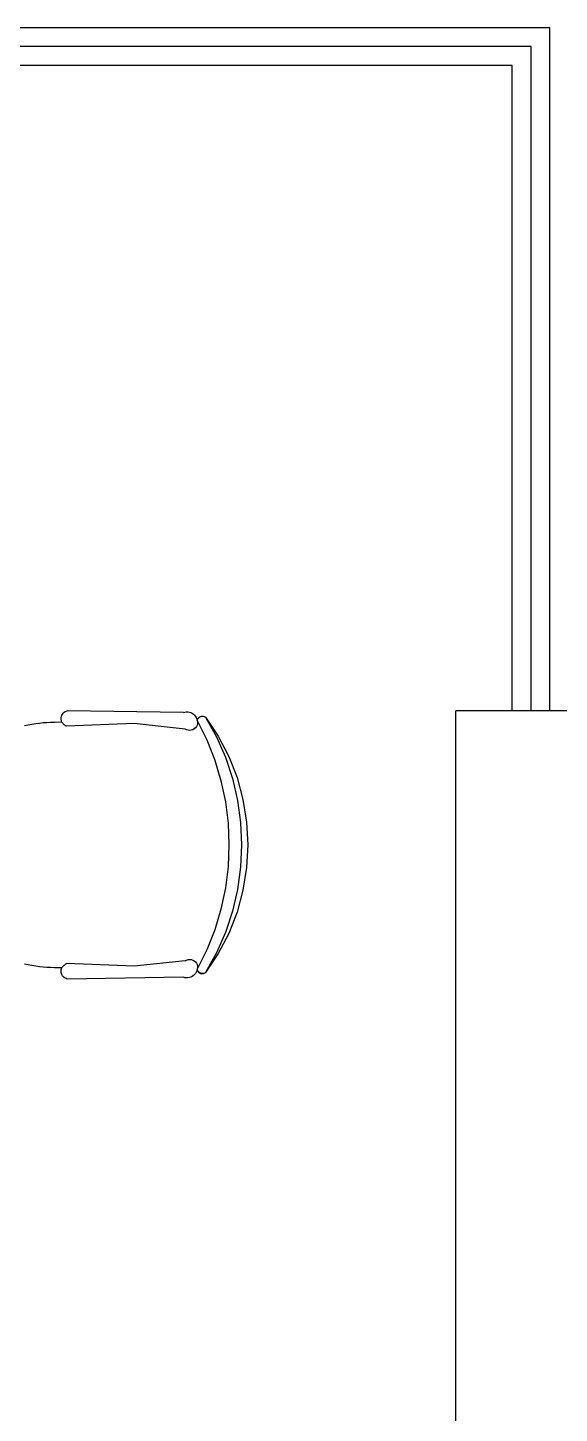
# Model space of a CAD drawing. Header units: centimetres. Extents: x 1966 to 8787, y 7398 to 12383.
# Drawn here: x 8188.6 to 8301.5, y 9256.6 to 9550.7 of the extents above; entities that cross this region are included whole.
import ezdxf

# ---------------------------------------------------------------- set-up
doc = ezdxf.new("R2010")
doc.units = ezdxf.units.CM

msp = doc.modelspace()

# ---------------------------------------------------------------- linework, layer by layer
for p, q in [((8299.51, 9550.73), (8118.96, 9550.73)), ((8299.51, 9405.73), (8299.51, 9550.73)), ((8295.51, 9546.73), (8118.96, 9546.73)), ((8295.51, 9405.73), (8295.51, 9546.73)), ((8291.51, 9542.73), (8118.96, 9542.73)), ((8291.51, 9405.73), (8291.51, 9542.73)), ((8195.67, 9404.06), (8195.69, 9404.32)), ((8195.69, 9403.81), (8195.67, 9404.06)), ((8195.69, 9404.32), (8195.75, 9404.56)), ((8195.75, 9404.56), (8195.84, 9404.8)), ((8195.84, 9404.8), (8195.97, 9405.02)), ((8195.97, 9405.02), (8196.13, 9405.22)), ((8196.13, 9405.22), (8196.31, 9405.4)), ((8196.31, 9405.4), (8196.52, 9405.54)), ((8196.52, 9405.54), (8196.75, 9405.65)), ((8196.75, 9405.65), (8196.99, 9405.73)), ((8221.64, 9405.34), (8196.99, 9405.73)), ((8221.64, 9405.34), (8221.95, 9405.44)), ((8221.95, 9405.44), (8222.27, 9405.48)), ((8222.27, 9405.48), (8222.6, 9405.48)), ((8222.6, 9405.48), (8222.92, 9405.43)), ((8222.92, 9405.43), (8223.22, 9405.33)), ((8223.22, 9405.33), (8223.52, 9405.19)), ((8223.52, 9405.19), (8223.78, 9405.01)), ((8223.78, 9405.01), (8224.02, 9404.79)), ((8224.02, 9404.79), (8224.23, 9404.54)), ((8224.23, 9404.54), (8224.39, 9404.27)), ((8224.39, 9404.27), (8224.52, 9403.97)), ((8224.72, 9404.01), (8224.83, 9404.16)), ((8224.83, 9404.16), (8224.96, 9404.3)), ((8224.96, 9404.3), (8225.11, 9404.41)), ((8225.11, 9404.41), (8225.28, 9404.5)), ((8225.28, 9404.5), (8225.47, 9404.55)), ((8225.47, 9404.55), (8225.65, 9404.57)), ((8225.65, 9404.57), (8225.84, 9404.56)), ((8225.84, 9404.56), (8226.03, 9404.52)), ((8226.03, 9404.52), (8226.2, 9404.45)), ((8226.2, 9404.45), (8226.36, 9404.35)), ((8226.36, 9404.35), (8228.65, 9400.19)), ((8226.36, 9404.35), (8229.04, 9400.32)), ((8279.51, 9224.73), (8279.51, 9405.73)), ((8303.51, 9405.73), (8279.51, 9405.73)), ((8187.91, 9402.58), (8188.69, 9402.74)), ((8188.69, 9402.74), (8189.48, 9402.89)), ((8189.48, 9402.89), (8190.27, 9403.01)), ((8190.27, 9403.01), (8191.06, 9403.11)), ((8191.06, 9403.11), (8191.85, 9403.2)), ((8191.85, 9403.2), (8192.65, 9403.26)), ((8192.65, 9403.26), (8193.44, 9403.3)), ((8193.44, 9403.3), (8194.24, 9403.33)), ((8194.24, 9403.33), (8195.04, 9403.34)), ((8195.04, 9403.34), (8195.84, 9403.32)), ((8195.75, 9403.56), (8195.69, 9403.81)), ((8195.84, 9403.32), (8195.75, 9403.56)), ((8195.9, 9403.23), (8195.84, 9403.32)), ((8195.97, 9403.15), (8195.9, 9403.23)), ((8196.04, 9403.06), (8195.97, 9403.15)), ((8196.11, 9402.98), (8196.04, 9403.06)), ((8196.19, 9402.9), (8196.11, 9402.98)), ((8196.27, 9402.82), (8196.19, 9402.9)), ((8196.35, 9402.75), (8196.27, 9402.82)), ((8196.43, 9402.68), (8196.35, 9402.75)), ((8196.52, 9402.61), (8196.43, 9402.68)), ((8196.61, 9402.55), (8196.52, 9402.61)), ((8196.7, 9402.49), (8196.61, 9402.55)), ((8196.8, 9402.44), (8196.7, 9402.49)), ((8211.16, 9403.02), (8196.8, 9402.44)), ((8222.03, 9401.85), (8211.16, 9403.02)), ((8222.33, 9401.69), (8222.03, 9401.85)), ((8222.65, 9401.59), (8222.33, 9401.69)), ((8222.99, 9401.56), (8222.65, 9401.59)), ((8223.32, 9401.59), (8222.99, 9401.56)), ((8223.65, 9401.69), (8223.32, 9401.59)), ((8223.94, 9401.86), (8223.65, 9401.69)), ((8224.2, 9402.08), (8223.94, 9401.86)), ((8224.4, 9402.35), (8224.2, 9402.08)), ((8224.55, 9402.65), (8224.4, 9402.35)), ((8224.52, 9403.97), (8224.6, 9403.65)), ((8224.63, 9402.98), (8224.55, 9402.65)), ((8224.6, 9403.65), (8224.64, 9403.84)), ((8224.6, 9403.65), (8226.62, 9399.54)), ((8224.6, 9403.65), (8224.65, 9403.32)), ((8224.65, 9403.32), (8224.63, 9402.98)), ((8224.64, 9403.84), (8224.72, 9404.01)), ((8226.62, 9399.54), (8228.3, 9395.27)), ((8228.65, 9400.19), (8230.56, 9395.84)), ((8229.04, 9400.32), (8231.28, 9396.03)), ((8228.3, 9395.27), (8229.62, 9390.87)), ((8230.56, 9395.84), (8232.05, 9391.33)), ((8231.28, 9396.03), (8233.04, 9391.53)), ((8229.62, 9390.87), (8230.57, 9386.39)), ((8232.05, 9391.33), (8233.13, 9386.7)), ((8233.04, 9391.53), (8234.31, 9386.86)), ((8230.57, 9386.39), (8231.14, 9381.83)), ((8233.13, 9386.7), (8233.78, 9382)), ((8234.31, 9386.86), (8235.09, 9382.08)), ((8231.14, 9381.83), (8231.33, 9377.25)), ((8233.78, 9382), (8234, 9377.25)), ((8235.09, 9382.08), (8235.34, 9377.25)), ((8231.33, 9377.25), (8231.14, 9372.67)), ((8234, 9377.25), (8233.78, 9372.5)), ((8235.34, 9377.25), (8235.09, 9372.42)), ((8231.14, 9372.67), (8230.57, 9368.11)), ((8233.78, 9372.5), (8233.13, 9367.8)), ((8235.09, 9372.42), (8234.31, 9367.64)), ((8230.57, 9368.11), (8229.62, 9363.62)), ((8233.13, 9367.8), (8232.05, 9363.17)), ((8234.31, 9367.64), (8233.04, 9362.97)), ((8229.62, 9363.62), (8228.3, 9359.23)), ((8232.05, 9363.17), (8230.56, 9358.66)), ((8233.04, 9362.97), (8231.28, 9358.47)), ((8228.3, 9359.23), (8226.62, 9354.96)), ((8230.56, 9358.66), (8228.65, 9354.31)), ((8231.28, 9358.47), (8229.04, 9354.18)), ((8226.62, 9354.96), (8224.6, 9350.85)), ((8228.65, 9354.31), (8226.36, 9350.15)), ((8229.04, 9354.18), (8226.36, 9350.15)), ((8188.69, 9351.76), (8187.91, 9351.92)), ((8189.48, 9351.61), (8188.69, 9351.76)), ((8190.27, 9351.49), (8189.48, 9351.61)), ((8191.06, 9351.39), (8190.27, 9351.49)), ((8191.85, 9351.3), (8191.06, 9351.39)), ((8192.65, 9351.24), (8191.85, 9351.3)), ((8193.44, 9351.19), (8192.65, 9351.24)), ((8194.24, 9351.17), (8193.44, 9351.19)), ((8195.04, 9351.16), (8194.24, 9351.17)), ((8195.84, 9351.18), (8195.04, 9351.16)), ((8195.75, 9350.94), (8195.84, 9351.18)), ((8195.84, 9351.18), (8195.9, 9351.27)), ((8195.9, 9351.27), (8195.97, 9351.35)), ((8195.97, 9351.35), (8196.04, 9351.44)), ((8196.04, 9351.44), (8196.11, 9351.52)), ((8196.11, 9351.52), (8196.19, 9351.6)), ((8196.19, 9351.6), (8196.27, 9351.68)), ((8196.27, 9351.68), (8196.35, 9351.75)), ((8196.35, 9351.75), (8196.43, 9351.82)), ((8196.43, 9351.82), (8196.52, 9351.89)), ((8196.52, 9351.89), (8196.61, 9351.95)), ((8196.61, 9351.95), (8196.7, 9352.01)), ((8196.7, 9352.01), (8196.8, 9352.06)), ((8211.16, 9351.48), (8196.8, 9352.06)), ((8222.03, 9352.65), (8211.16, 9351.48)), ((8222.03, 9352.65), (8222.33, 9352.81)), ((8222.33, 9352.81), (8222.65, 9352.91)), ((8222.65, 9352.91), (8222.99, 9352.94)), ((8222.99, 9352.94), (8223.32, 9352.91)), ((8223.32, 9352.91), (8223.65, 9352.81)), ((8223.65, 9352.81), (8223.94, 9352.64)), ((8223.94, 9352.64), (8224.2, 9352.42)), ((8224.2, 9352.42), (8224.4, 9352.15)), ((8224.4, 9352.15), (8224.55, 9351.85)), ((8224.55, 9351.85), (8224.63, 9351.52)), ((8224.65, 9351.18), (8224.6, 9350.85)), ((8224.63, 9351.52), (8224.65, 9351.18)), ((8195.67, 9350.44), (8195.69, 9350.69)), ((8195.69, 9350.18), (8195.67, 9350.44)), ((8195.69, 9350.69), (8195.75, 9350.94)), ((8195.75, 9349.94), (8195.69, 9350.18)), ((8195.84, 9349.7), (8195.75, 9349.94)), ((8195.97, 9349.48), (8195.84, 9349.7)), ((8196.13, 9349.28), (8195.97, 9349.48)), ((8196.31, 9349.1), (8196.13, 9349.28)), ((8196.52, 9348.96), (8196.31, 9349.1)), ((8196.75, 9348.85), (8196.52, 9348.96)), ((8196.99, 9348.77), (8196.75, 9348.85)), ((8221.64, 9349.15), (8196.99, 9348.77)), ((8221.95, 9349.06), (8221.64, 9349.15)), ((8222.27, 9349.02), (8221.95, 9349.06)), ((8222.6, 9349.02), (8222.27, 9349.02)), ((8222.92, 9349.07), (8222.6, 9349.02)), ((8223.22, 9349.17), (8222.92, 9349.07)), ((8223.52, 9349.31), (8223.22, 9349.17)), ((8223.78, 9349.49), (8223.52, 9349.31)), ((8224.02, 9349.71), (8223.78, 9349.49)), ((8224.23, 9349.96), (8224.02, 9349.71)), ((8224.39, 9350.23), (8224.23, 9349.96)), ((8224.52, 9350.53), (8224.39, 9350.23)), ((8224.6, 9350.85), (8224.52, 9350.53)), ((8224.64, 9350.66), (8224.6, 9350.85)), ((8224.62, 9350.65), (8224.6, 9350.85)), ((8224.68, 9350.46), (8224.62, 9350.65)), ((8224.72, 9350.49), (8224.64, 9350.66)), ((8224.78, 9350.28), (8224.68, 9350.46)), ((8224.83, 9350.34), (8224.72, 9350.49)), ((8224.91, 9350.13), (8224.78, 9350.28)), ((8224.96, 9350.2), (8224.83, 9350.34)), ((8225.07, 9350.01), (8224.91, 9350.13)), ((8225.11, 9350.09), (8224.96, 9350.2)), ((8225.25, 9349.91), (8225.07, 9350.01)), ((8225.28, 9350), (8225.11, 9350.09)), ((8225.44, 9349.86), (8225.25, 9349.91)), ((8225.47, 9349.95), (8225.28, 9350)), ((8225.64, 9349.84), (8225.44, 9349.86)), ((8225.65, 9349.93), (8225.47, 9349.95)), ((8225.84, 9349.86), (8225.64, 9349.84)), ((8225.84, 9349.93), (8225.65, 9349.93)), ((8226.03, 9349.98), (8225.84, 9349.93)), ((8226.03, 9349.92), (8225.84, 9349.86)), ((8226.2, 9350.05), (8226.03, 9349.98)), ((8226.21, 9350.02), (8226.03, 9349.92)), ((8226.36, 9350.15), (8226.2, 9350.05)), ((8226.36, 9350.15), (8226.21, 9350.02))]:
    msp.add_line(p, q)

doc.saveas('drawing.dxf')
